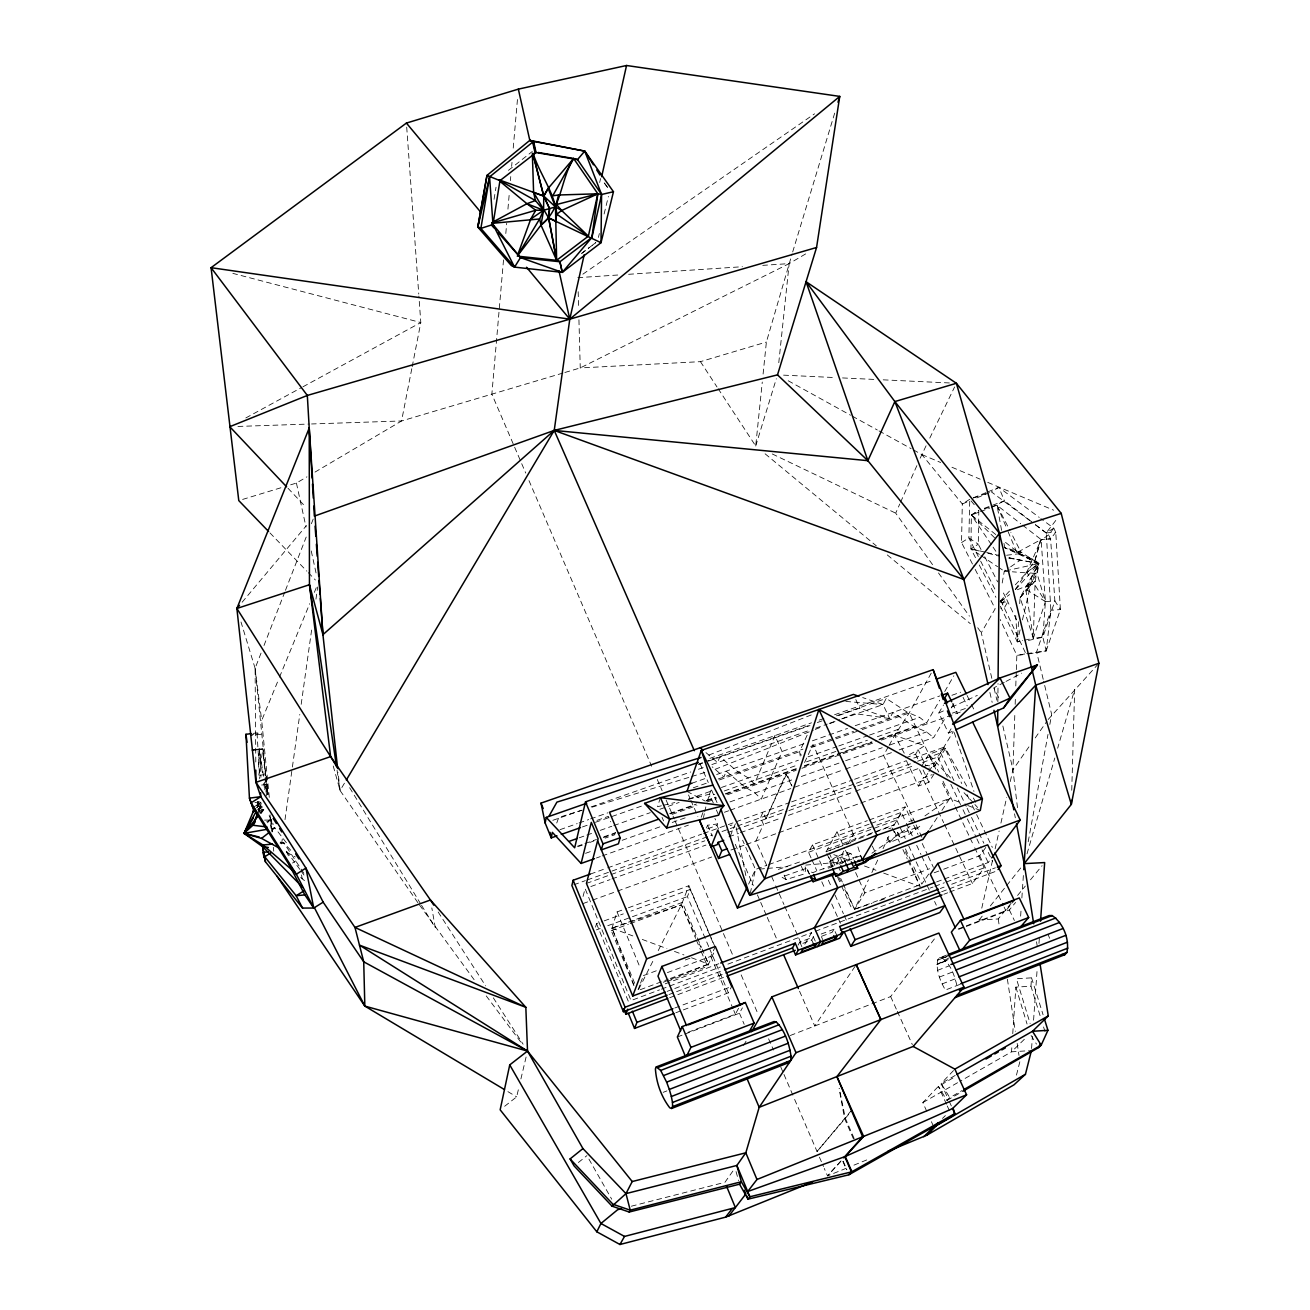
<?xml version="1.0" encoding="UTF-8"?>
<svg xmlns="http://www.w3.org/2000/svg" width="1310" height="1310" viewBox="0 0 1310 1310"><rect width="100%" height="100%" fill="white"/><g stroke="black" fill="none" stroke-linecap="round" stroke-linejoin="round"><path stroke-width="0.75" stroke-dasharray="5 3.75" d="M997.86 701.8L998.04 683.542M981.043 549.561L978.275 544.19L978.832 510.327L971.365 515.026L970.923 548.841L975.557 557.831M972.462 564.037L961.54 542.569L962.293 503.957L921.814 454.537L912.906 449.625M969.728 501.321L968.876 537.935L979.765 559.37M1071.744 790.274L1074.659 689.568L1057.645 748.239M257.382 801.736L257.087 809.842L263.539 806.944M258.561 767.251L259.2 748.992L262.933 749.074L267.436 794.433M1017.477 807.664L1012.941 769.674L1014.89 712.509M1015.168 704.338L1015.365 698.214M1015.79 685.965L1016.282 671.686M1016.347 669.639L1016.838 655.344L1000.185 619.499M1018.558 621.742L1017.297 641.818L1021.03 641.425M1019.688 603.664L1020.081 597.638L1038.83 563.529L1035.064 560.172L1016.904 552.574L1006.964 528.945M1011.795 1047.787L1011.517 1051.832L960.083 1081.274M1012.745 1033.623L1015.872 987.118L1030.954 986.217L1040.566 1017.248M1020.637 916.149L1021.178 908.076M1021.865 897.972L1023.487 873.737M1030.954 986.217L1031.543 977.849L1016.429 978.75L1030.135 1023.503M1028.17 654.034L1046.182 650.906L1042.875 637.233L1045.413 601.617L1041.122 539.54L1022.226 524.868M1031.576 1048.508L1032.427 1036.39M1033.574 1020.212L1037.127 969.695M1038.977 943.413L1039.403 937.354M503.515 259.953L491.856 394.163L520.905 461.808M505.807 233.507L506.692 223.339M507.936 209.109L509.344 192.832M510.409 180.633L510.753 176.572M511.637 166.403L511.997 162.342M513.225 148.095L517.466 99.298M718.126 388.661L755.706 446.006L762.273 382.045M763.091 374.038L766.383 342.057L792.108 253.878M778.779 362.723L789.177 263.605L806.289 253.534M1026.729 653.641L1046.182 650.906L1050.882 610.264L1046.231 532.875L1057.76 517.876M281.601 843.902L282.747 835.813M285.007 819.634L292.114 769.052M292.392 767.038L299.777 714.441M301.185 704.322L311.976 627.441M315.956 599.129L317.659 586.978M258.856 774.783L262.933 749.074L252.093 750.221M494.05 199.349L496.015 187.232M1002.199 582.999L1004.295 571.176L1009.044 567.901M1028.203 841.757L1048 734.386M1049.834 724.43L1051.668 714.49L1043.677 681.249M411.782 368.732L401.564 420.968L313.941 472.714M412.175 366.735L420.805 322.538L418.889 296.076M750.27 893.354L755.477 869.447L742.639 840.218M805.846 868.53L781.628 877.029L786.098 879.583L804.684 873.819L805.846 868.53L803.145 862.504M703.47 817.636L704.322 813.723M704.764 811.774L706.057 805.928M1011.124 903.294L998.236 918.949L979.11 920.013L979.995 916.067M981.779 908.141L992.472 860.67M995.142 848.798L999.137 830.999M1000.922 823.089L1006.702 797.364M1010.272 781.546L1012.941 769.674L1030.544 744.588M599.669 182.499L600.569 178.52M504.661 1106.279L516.648 1096.863L519.022 1086.907M520.905 1078.932L526.571 1055.041M1020.097 629.881L1017.297 641.818L1022.635 640.623M1022.439 619.941L1030.888 584.145L1038.83 563.529L1021.03 552.198L1004.754 547.727L1003.706 541.947M598.392 237.438L599.358 233.524M604.106 214.005L608.397 196.434M1016.462 1075.101L1019.917 1061.477M583.048 896.466L585.095 888.622L631.011 1000.578L659.519 989.869M1024.42 640.23L1033.328 638.232L1045.413 601.617L1026.811 572.224L1035.064 560.172L1040.091 540.899L1048.606 534.889L1053.764 528.208L1040.844 518.596M615.225 832.751L614.668 834.781L605.187 838.138M595.526 927.12L596.508 923.665L602.256 921.569M1027.007 853.858L1054.796 758.032M1035.064 560.172L1041.122 539.54L1050.653 538.852L1055.762 532.286L1053.764 528.208L1046.231 532.875L1031.707 522.019M792.697 251.929L835.043 111.939M755.706 446.006L776.322 378.721M633.778 985.3L611.246 930.542L617.059 911.907L626.508 908.469M660.437 797.643L657.522 806.714L661.37 805.781M1028.448 640.443L1042.875 637.233L1054.878 600.946L1050.604 538.934L1048.606 534.889L1034.425 523.934M1046.182 650.906L1060.396 609.592L1055.762 532.286L1053.731 528.323M556.734 822.991L558.797 817.407L582.246 810.186M713.311 802.965L709.496 794.22L711.543 788.784M701.178 817.26L704.043 809.629M707.613 800.148L709.038 796.382L714.769 794.351M639.853 985.022L637.708 990.655L668.346 979.176M640.557 983.139L642.702 977.489M706.467 827.986L707.547 825.218L717.553 823.957L714.9 818.472M255.794 761.978L255.106 668.329L261.034 653.1M263.998 645.502L284.728 592.218M285.465 590.319L306.196 537.051M311.387 523.738L314.351 516.124M628.407 907.764L688.896 885.724L681.38 904.85L657.767 951.535M708.677 946.557L687.406 896.597L690.239 889.457L630.945 911.105M718.568 829.05L716.979 825.415L717.553 823.957M258.79 810.661L261.738 803.374M269.287 797.364L261.689 720.484L278.735 679.038M279.505 677.139L309.7 603.664M314.351 592.366L316.676 586.716M730.079 836.5L735.418 823.761L730.128 825.66M257.006 807.697L260.068 800.557M264.653 789.815L266.945 784.461L255.106 668.329L241.007 622.004M258.987 811.283L262.049 804.291M1043.202 679.3L1036.619 651.922L1050.882 610.264L1060.396 609.592L1054.878 600.946L1045.413 601.617L1037.225 574.075L1026.811 572.224L1041.122 539.54L1050.653 538.852M932.556 564.643L895.696 513.16L899.774 504.006M900.592 502.172L916.918 465.541M920.177 458.205L926.252 445.416M766.645 865.255L755.935 840.971L763.468 824.35L760.52 817.686L762.993 812.134L765.973 818.832L786 773.948L791.879 786.131M807.14 735.188L799.624 751.645L800.623 759.047M765.973 818.832L786.753 773.67L791.977 786.098M667.396 972.61L710.757 956.382L715.342 946.475M667.412 981.387L707.498 966.354L714.146 952.042M804.569 762.535L813.035 744.424L855.561 839.235M844.835 889.523L854.644 909.287L868.415 879.894M871.854 872.558L877.88 859.704M883.038 848.683L889.916 833.979M748.6 884.135L755.477 869.447L766.825 865.304M929.789 438.097L954.613 386.941M638.707 989.263L654.132 958.724M1045.413 601.617L1025.746 589.173L1038.83 563.529L1019.655 553.672L1004.754 547.727L1038.83 563.529L1037.225 574.075L1025.746 589.173L1033.328 638.232L1042.875 637.233M683.345 1009.912L728.393 992.816L731.651 986.463M842.641 718.715L883.038 704.551L886.231 698.41L907.453 712.329L919.604 717.356L926.628 722.907L939.712 700.228M811.021 857.821L808.548 852.286L812.446 844.852L869.169 824.137M687.947 1032.329L735.368 1014.186L738.676 1008.061M850.812 842.739L826.102 851.795L837.041 831.719L867.302 820.682M684.884 1034.098L739.446 1013.219L742.393 1007.865M888.18 747.077L883.579 755.428L915.231 823.008M889.113 745.406L897.89 729.457L876.947 736.875M931.23 673.127L909.189 713L894.632 735.385L905.063 754.707M843.853 851.074L841.855 854.595L846.063 863.847M847.832 844.049L853.792 833.52M798.052 945.149L799.82 942.103L813.559 936.928L811.741 939.99L799.771 944.51M944.739 691.516L953.811 675.829M991.834 678.383L981.288 632.73L995.191 608.741L973.363 565.822M743.523 1045.544L746.553 1040.337M952.173 731.422L948.489 733.109L938.828 713L943.511 704.976M1025.321 652.576L1002.445 604.041L1005.965 597.982L1002.281 590.81M934.014 773.997L928.905 782.25L918.359 786.066L905.128 757.999L915.624 754.233L918.212 749.811L924.745 745.685L894.632 735.385M804.815 944.166L811.529 932.72L816.9 944.837M899.168 749.893L933.637 737.579L946.082 716.652M951.256 707.924L955.399 700.948M417.874 902.672L340.076 790.536L345.3 781.742M921.601 766.334L928.774 754.364L945.509 748.354L967.402 787.359M258.479 809.4L261.574 804.258M948.489 733.109L952.304 726.821M808.548 852.286L896.679 820.044L901.329 812.396L905.587 821.55M912.808 823.384L905.112 806.911L892.634 827.412L888.819 828.804M918.359 786.066L923.37 777.845L932.229 774.636M860.736 803.046L923.615 780.285L927.873 773.293M928.954 771.557L934.276 762.813L938.664 772.032M922.551 762.518L937.829 757.016L953.287 731.717M917.721 761.208L940.711 752.939L944.297 747.093L961.769 783.576M837.155 936.159L834.044 929.216L832.145 932.311L818.537 937.436M945.509 748.354L934.538 766.252L928.692 768.364M843.132 883.808L854.644 909.287L864.878 892.896L929.56 868.743M929.642 829.197L937.452 817.227M941.923 810.399L949.75 798.445L941.006 780.072M1015.348 589.385L1026.385 572.879L1038.83 563.529L1016.904 552.574L1041.122 539.54M855.103 966.305L814.771 1025.992L799.198 990.409M259.233 806.698L261.378 803.554M928.741 874.032L921.781 884.103L912.317 863.716M260.985 813.723L264.44 808.778M1035.227 737.907L1046.968 721.188M1048.147 719.517L1097.567 664.743M724.938 1182.308L733.944 1169.584M943.626 869.234L979.667 855.758L987.707 844.835M949.57 892.094L972.429 883.464L984.252 867.777L974.607 847.521M944.264 879.043L988.182 862.553L990.556 859.409M790.258 1035.506L890.653 996.566L936.388 936.322M259.757 813.183L263.392 808.532M946.557 955.088L939.368 957.856L937.616 960.083C935.749 970.579 940.351 981.059 945.362 990.065L960.394 984.203M979.11 920.013L982.86 915.313M990.376 905.93L1005.392 887.132M1006.653 885.56L1021.669 866.778M1009.06 557.978L1038.83 563.529L1035.113 581.231L1033.328 638.232L1020.081 597.638L1030.888 584.145L1016.101 590.27M260.444 813.215L264.243 808.581M1017.575 895.451L1025.321 886.068M1030.479 879.796L1042.089 865.697M958.167 928.97L1005.851 910.728L1014.333 900.445M256.678 807.828L260.444 803.276M966.322 926.416L1009.355 909.959L1015.578 902.459M851.222 1110.634L817.063 1151.523L793.598 1097.043M242.137 602.223L306.474 525.523M889.817 842.477L895.68 835.502L919.8 826.233L909.484 834.159L889.817 842.477L886.395 835.092M816.998 1151.539L852.188 1110.241M1015.545 589.582L1038.83 563.529L1008.667 558.011M841.004 1160.889L827.527 1175.889L824.252 1168.422M840.709 1161.446L827.462 1175.921L846.407 1168.209M1020.081 597.638L1035.113 581.231L1025.746 589.173M258.561 812.757L264.08 806.796M1000.087 601.208L1009.764 590.777M1015.315 584.817L1026.385 572.879L1012.335 571.799M926.743 1111.289L922.846 1102.594L938.402 1086.35L954.253 1077.246M953.5 1070.581L941.153 1083.468L948.473 1099.598M267.404 822.811L270.089 820.06L269.745 816.097M946.475 1104.183L938.402 1086.35L946.95 1100.449L949.766 1097.633L962.064 1090.559M942.463 1118.412L945.362 1115.58M1024.322 1039.321L1011.517 1051.832L1029.447 1050.669M578.398 1162.51L586.929 1155.617M508.444 170.349L532.286 151.485M271.972 830.245L274.953 827.92L286.906 843.427M582.033 253.076L585.111 250.701M581.427 253.649L595.837 242.579L588.19 248.36M1000.25 601.536L1009.584 594.527M1026.811 572.224L1038.83 563.529L1004.295 571.176L999.301 567.836M871.952 853.219L910.024 826.413M924.926 815.917L949.75 798.445L960.541 802.67M582.852 274.183L814.558 113.823M1010.632 566.821L1020.113 560.271L1008.307 557.536M831.883 867.04L829.377 861.489L836.615 856.511L847.095 852.663L851.009 853.53L853.53 859.049M258.021 809.023L263.113 805.666M1000.152 601.765L1005.965 597.982L1017.264 621.317M292.507 863.028L295.683 860.981M961.54 542.569L968.876 537.935L978.275 544.19L970.923 548.841L979.274 554.425M969.777 499.29L962.293 503.957L969.564 500.928M991.359 544.616L971.365 515.026L978.685 510.572M991.539 507.396L1004.475 500.797L1032.853 522.723M290.656 484.815L296.42 483.062L306.933 476.84M946.95 1100.449L961.065 1092.311M922.846 1102.594L958.314 1082.289M955.203 1075.445L941.153 1083.468L949.766 1097.633M245.838 417.939L301.185 387.76M302.97 386.794L420.805 322.538L232.852 273.364M909.5 754.56L918.212 749.811L925.646 765.482L934.538 766.252L909.189 713L861.128 729.948M948.735 958.036L937.01 964.406L948.309 960.05M1004.279 682.346L993.831 687.848L999.203 698.77M1006.014 681.429L1021.702 673.176M266.618 821.828L270.089 820.06L271.006 827.838M938.828 713L944.33 710.495M951.666 707.138L977.326 695.397M948.129 959.624L937.01 964.406L948.211 959.69M976.834 497.898L989.541 492.609M986.119 492.576L971.578 498.537L985.971 493.706M987.937 491.823L998.826 487.353L1039.223 517.401M853.956 1165.13L867.171 1159.759M663.286 982.254L668.935 979.978M670.835 979.225L708.546 964.094L702.193 949.128M715.096 769.33L813.346 730.178M815.246 729.424L822.795 726.411M830.36 723.398L839.808 719.632M841.691 718.879L854.922 713.606L889.654 718.551L892.896 712.476L914.298 726.706L926.547 731.93L933.637 737.579M839.137 864.256L860.506 855.741M826.102 851.795L894.222 824.792L827.494 849.24M708.825 755.068L813.428 714.097M939.385 977.096L952.517 972.004M663.188 1092.343L666.954 1090.886M942.054 983.941L957.086 978.112M939.368 957.856L945.885 956.546M946.557 956.628L937.616 960.083L947.13 956.562M937.633 970.317L948.899 965.961M908.911 821.681L914.478 819.552M677.352 1036.98L683.001 1034.818M958.838 929.281L964.455 927.136M675.829 1012.761L681.462 1010.616M994.585 537.771L971.365 515.026L978.701 512.243M980.535 511.555L989.705 508.1M674.83 1007.996L729.768 987.183M661.419 989.148L720.32 967.009M727.918 964.144L811.529 932.72M815.328 931.279L932.998 887.034M934.898 886.33L944.395 882.76M946.295 882.039L984.252 867.777M667.134 991.375L672.865 989.23M674.781 988.51L722.58 970.497M940.302 888.524L944.101 887.099M951.699 884.234L995.387 867.793M834.044 929.216L820.371 934.357L822.696 939.581M669.001 994.519L674.699 992.374M676.599 991.654L724.086 973.756M941.661 891.733L947.392 889.572M949.308 888.851L997.074 870.839M669.672 997.729L724.872 976.9M943.855 894.255L947.654 892.814M934.145 872.788L941.726 869.955M670.261 978.455L708.546 964.094L704.305 954.826M856.511 908.6L919.915 884.807M665.234 983.826L718.781 963.718M936.617 881.908L942.349 879.763M643.407 975.606L656.736 970.628M685.294 959.968L691.009 957.839M984.334 508.28L1004.475 500.797L998.826 487.353L991.359 491.856L1030.102 520.807M633.958 985.251L611.983 928.168L682.33 902.41L696.625 936.044M611.246 930.542L628.309 924.303M630.192 923.599L681.38 904.85L695.807 936.322M829.377 861.489L851.009 853.53M869.185 819.995L905.112 806.911M604.172 920.881L623.298 913.889M871.068 823.45L901.329 812.396M768.708 864.616L874.9 825.791M876.832 825.103L949.75 798.445M596.41 929.871L600.209 928.495M607.791 925.712L630.536 917.393M632.435 916.705L687.406 896.597M582.917 903.605L590.597 900.822M592.529 900.134L615.602 891.783M617.518 891.078L711.723 856.986M730.947 850.026L744.408 845.146M746.323 844.459L776.895 833.389M778.811 832.701L858.836 803.734M590.417 874.048L605.76 868.546M607.676 867.859L701.636 834.142M703.552 833.455L734.239 822.451M736.154 821.763L789.717 802.539M791.633 801.867L852.695 779.958M854.595 779.27L906.127 760.783M913.758 758.048L944.297 747.093M573.796 884.79L585.357 880.631M587.273 879.943L712.394 834.978M722.023 831.523L735.5 826.692M737.415 825.988L783.527 809.433M791.191 806.665L854.447 783.937M856.363 783.249L915.788 761.896M586.454 883.399L704.862 840.807M727.787 832.57L786.982 811.283M788.898 810.595L855.725 786.557M857.624 785.869L914.92 765.253M590.843 886.542L610.034 879.632M611.95 878.944L705.926 845.081M728.95 836.795L738.545 833.34M740.461 832.652L780.744 818.128M788.423 815.377L853.678 791.862M855.594 791.174L920.848 767.66M922.764 766.972L934.276 762.813M596.427 857.985L600.258 856.609M602.174 855.938L688.405 825.136M724.414 812.265L728.655 810.775M730.112 810.219L790.814 788.554M794.613 787.195L843.837 769.625M845.523 769.052L891.504 752.628M707.777 828.722L716.979 825.415M672.03 814.411L696.887 805.584M706.909 802.015L716.406 798.642M727.476 794.728L796.169 770.329M801.867 768.299L874.278 742.606M881.368 740.084L961.474 711.658M585.537 853.334L593.233 850.583M622.135 840.299L660.649 826.594M672.21 822.467L687.619 816.981M729.997 801.9L791.649 779.958M801.294 776.519L843.689 761.421M845.621 760.733L882.236 747.699M889.932 744.964L926.547 731.93M579.135 837.827L584.915 835.78M586.831 835.109L592.595 833.062M600.291 830.343L611.835 826.25M613.751 825.578L650.284 812.642M659.896 809.252L679.137 802.441M688.749 799.034L711.821 790.88M721.433 787.474L798.38 760.242M808.008 756.836L836.861 746.635M838.793 745.947L867.646 735.729M869.578 735.057L919.604 717.356M724.315 790.962L796.922 765.236M806.469 761.847L838.858 750.384M840.758 749.697L867.417 740.248M577.219 846.309L582.983 844.246M584.915 843.574L596.459 839.481M603.828 836.795L615.7 832.636M669.606 813.526L696.543 803.963M706.172 800.541L715.8 797.135M725.413 793.713L796.709 768.43M804.422 765.695L871.887 741.755M879.599 739.02L914.298 726.706M952.386 713.131L966.305 708.186M578.496 846.456L582.311 845.097M589.958 842.379L593.79 841.02M603.353 837.63L614.832 833.553M670.311 813.87L695.184 805.044M706.663 800.967L716.226 797.577M725.789 794.171L796.562 769.052M804.209 766.35L840.562 753.447M842.477 752.775L876.898 740.559M878.813 739.872L926.628 722.907M559.992 829.672L577.186 823.613M579.102 822.942L588.665 819.585M590.564 818.914L607.758 812.855M691.827 783.265L707.285 777.796M716.652 774.521L805.175 743.327M812.429 740.805L847.521 728.425M855.217 725.707L939.892 695.905M596.983 820.387L608.364 816.376L610.657 821.828M951.895 695.283L960.59 692.22M582.442 826.938L588.206 824.907M595.379 822.32L643.931 805.257M693.268 787.801L709.267 782.217M718.207 779.008L802.948 749.124M810.661 746.405L853.563 731.324M860.752 728.737L907.453 712.329M719.436 779.941L799.624 751.645L801.278 755.28M811.152 747.584L859.213 730.62M709.873 758.359L811.48 722.809M819.176 720.123L826.888 717.438M834.585 714.736L932.72 680.414M698.59 764.074L702.455 762.731M704.387 762.043L809.727 725.183M817.375 722.514L825.022 719.829M836.5 715.817L886.231 698.41M698.705 764.532L702.553 763.173M708.317 761.159L809.973 725.576M838.728 715.506L859.835 708.12L889.654 718.551L883.038 704.551L862.668 697.575M552.82 820.322L581.558 810.251M591.137 806.894L690.796 771.95M698.459 769.265L704.207 767.251M711.87 764.565L808.024 730.849M815.721 728.147L827.249 724.102M829.181 723.431L834.945 721.401M778.271 869.431L802.473 860.981M854.644 909.287L871.969 903.278M879.665 900.609L885.445 898.594M828.231 868.153L835.583 865.681M634.695 983.302L611.983 928.168L681.38 904.85L695.626 938.386M592.005 807.189L689.699 777.141M691.647 776.535L705.337 772.327M242.628 499.421L282.976 487.14M562.956 373.055L401.564 420.968L311.567 423.965M564.872 372.482L580.248 367.93L789.177 263.605L762.747 265.357M578.938 319.787L580.248 367.93L700.441 361.658L766.383 342.057M984.285 508.82L989.754 507.33M991.572 506.823L997.025 505.316L1020.654 523.656M631.322 1206.215L722.973 1182.815M663.302 805.322L674.846 802.555M688.323 799.313L709.496 794.22M255.647 749.598L259.2 748.992L264.211 780.138M271.088 828.608L274.953 827.92L270.941 827.429M1024.747 653.985L1016.838 655.344L1026.156 654.378M254.942 802.522L260.592 801.802M253.338 733.371L257.038 732.912L261.492 734.239L250.685 735.368L257.038 732.912L259.757 778.746M251.815 749.909L259.2 748.992L262.704 775.209M252.142 750.433L262.933 749.074L265.078 775.438M1006.604 555.243L1019.655 553.672L1004.082 541.21M261.623 785.034L266.945 784.461L267.977 794.564M259.003 775.258L266.077 774.505L268.108 794.433M1000.529 602.518L1007.881 601.781L1004.328 607.824L1000.676 608.184M280.144 843.394L283.959 843.034L292.097 851.697M1016.904 552.574L1021.03 552.198L1010.878 532.368M759.505 869.103L765.531 868.579M767.545 868.399L787.637 866.663M805.732 865.091L845.949 861.603M577.808 277.671L620.481 274.838M628.62 274.298L742.426 266.716M1046.231 532.875L1055.762 532.286M237.945 426.438L309.52 424.031M264.555 820.109L270.089 820.06M783.593 375.151L834.421 377.542M842.543 377.935L875.064 379.458M883.202 379.834L950.29 382.995M1004.295 571.176L1010.321 571.651M845.769 701.423L883.038 704.551M280.225 842.264L283.959 843.034L304.149 873.721M984.694 552.05L970.923 548.841L980.322 551.281M986.659 552.509L996.501 554.785M280.16 842.101L283.959 843.034M987.855 553.213L999.137 556.128L992.472 546.27M833.766 854.628L849.126 860.31M864.469 865.992L875.981 870.249M883.644 873.082L918.179 885.855M611.983 928.168L632.812 935.913M642.277 939.434L666.888 948.604M674.47 951.42L683.935 954.941M691.5 957.757L708.546 964.094M967.73 805.486L980.322 810.415L974.902 804.52M921.814 454.537L940.646 462.495M951.961 467.261L980.207 479.198M987.74 482.375L1053.666 510.196M772.278 453.964L895.696 513.16M808.99 873.672L807.32 869.955L812.642 872.673L860.441 855.07L862.111 858.705M686.98 791.387L705.255 801.13M286.431 852.09L295.307 856.986M788.194 380.768L850.55 415.204M852.335 416.187L877.274 429.958M879.059 430.941L911.121 448.642M507.92 1091.639L516.648 1096.863M980.944 555.555L997.63 566.722M942.087 958.003C950.814 964.226 954.384 975.279 956.857 985.267M971.365 515.026L996.288 534.971M765.106 453.8L876.324 545.861M887.296 554.932L970.317 623.658M705.959 752.611L717.618 762.551L719.812 756.656L738.087 772.048L748.354 777.943L754.478 783.986L774.914 735.598L782.086 751.465L761.225 799.149L755.035 792.992L744.669 786.884L726.215 771.148L723.971 776.977L712.198 766.825M300.678 877.405L306.72 882.596M269.991 532.941L306.868 571.176M308.292 572.65L315.382 580.002M288.003 488.27L306.032 507.33M950.471 777.96L928.774 754.364L935.766 769.052M964.045 792.714L973.543 803.046M971.07 500.862L974.951 505.594M474.122 979.683L419.036 904.342M486.256 995.911L521.446 1042.957M299.843 869.365L285.416 849.666L289.952 858.836M301.038 871.019L304.64 875.948M607.676 187.608L603.37 181.681L607.676 187.559M938.5 572.945L969.4 616.126M977.719 627.752L981.288 632.73M700.441 361.658L717.012 386.974M438.162 912.006L485.601 985.824M493.33 997.843L523.099 1044.201M1031.085 1035.489L1036.472 1044.103M349.655 787.719L420.494 903.572M421.542 905.308L435.297 927.775L431.825 907.928M807.32 869.955L809.842 874.36M588.927 1159.104L611.737 1199.239M973.363 798.003L977.342 805.093M984.727 556.734L997.663 581.853M979.258 565.003L995.911 597.327M1001.593 530.386L997.025 505.316L1009.961 530.566M980.666 561.155L996.091 591.53M1000.627 600.471L1002.445 604.041M828.771 857.182L833.242 866.172M838.596 876.947L841.266 882.334M967.107 695.528L970.595 702.668M971.463 704.452L974.067 709.807M963.063 697.346L967.222 705.861M952.55 703.486L957.528 713.753M967.009 794.515L971.381 803.636M972.249 805.453L975.753 812.757M976.621 814.574L992.341 847.406M940.711 752.939L953.926 780.58M957.446 787.949L966.256 806.37M967.124 808.204L970.661 815.573M971.529 817.424L983.859 843.214M988.264 852.417L992.669 861.636M937.829 757.016L947.376 777.026M950.847 784.313L962.146 807.959M963.014 809.776L966.485 817.063M967.353 818.881L976.032 837.074M976.9 838.891L981.239 847.996M982.107 849.813L988.182 862.553M1000.381 606.268L1017.297 641.818L1015.708 615.405M1009.355 909.959L1014.382 920.471M979.667 855.758L1003.231 905.226M1004.099 907.06L1005.851 910.728M943.053 781.235L954.45 805.175M955.317 807.009L969.351 836.468M970.219 838.318L973.739 845.671M915.624 754.233L918.113 759.489M923.091 769.985L928.905 782.25M919.538 769.756L923.37 777.845M269.123 815.622L273.282 824.399M923.615 780.285L937.551 809.76M938.435 811.611L943.658 822.664M944.526 824.498L972.429 883.464M916.083 824.825L922.076 837.614M855.823 699.556L859.835 708.12M913.676 825.218L917.95 834.372M922.24 843.525L927.382 854.497M928.233 856.331L933.375 867.318M906.454 823.368L912.431 836.173M916.689 845.327L920.963 854.464M921.814 856.298L928.643 870.921M906.913 828.64L909.484 834.159M896.679 820.044L905.292 838.547M908.747 845.949L929.412 890.374M934.587 901.476L936.306 905.177M897.661 832.21L901.116 839.628M905.423 848.896L911.449 861.865M894.337 831.113L899.495 842.199M902.934 849.601L907.224 858.836M908.076 860.686L920.095 886.559L904.408 849.126M892.241 828.084L895.68 835.502M872.313 846.047L874.851 851.533M699.212 943.724L700.899 947.425M847.095 852.663L850.452 860.064M837.041 831.719L844.639 848.405M845.49 850.255L849.699 859.524M855.61 872.509L864.878 892.896M842.723 863.044L840.201 857.493L836.893 863.356L840.218 870.692M949.275 1101.399L951.715 1106.77M836.615 856.511L839.972 863.929M947.277 1105.967L949.701 1111.322M829.148 852.875L834.896 865.615M840.66 878.355L842.314 881.99M826.921 853.612L832.652 866.319M837.581 877.209L840.856 884.463M841.675 886.28L852.335 909.877M890.653 996.566L896.482 1009.486M897.317 1011.336L912.333 1044.594M812.446 844.852L823.319 869.021M828.346 880.173L831.686 887.623M835.027 895.058L843.394 913.643M844.229 915.51L846.751 921.094M931.426 1121.72L933.768 1126.928M811.856 859.655L816.818 870.724M821.796 881.794L825.103 889.179M831.719 903.933L837.516 916.853M838.351 918.687L840.84 924.221M801.343 866.336L804.684 873.819M784.1 875.064L786.098 879.583M811.741 939.99L813.281 943.462M771.59 876.472L774.898 883.939M775.716 885.806L783.953 904.49M784.772 906.356L802.08 945.574M799.82 942.103L802.899 949.079M700.064 763.795L708.268 782.529M711.543 790.012L717.274 803.128M735.303 844.328L753.316 885.527M757.426 894.894L759.882 900.51M760.701 902.394L766.432 915.494M767.251 917.377L776.257 937.976M716.374 809.94L718.65 815.18M854.185 1138.554L845.343 1118.265L839.317 1088.495M853.432 1138.865L844.59 1118.576L839.088 1088.594M707.547 825.218L712.263 836.075M688.536 794.974L690.092 798.56M690.878 800.344L697.853 816.474M843.198 1161.217L846.849 1169.633M842.838 1161.364L846.489 1169.781M521.707 463.691L525.752 473.09M528.978 480.606L651.643 766.268M657.26 779.434L662.123 790.7M666.135 800.099L674.241 818.881M675.01 820.78L722.645 931.639M723.415 933.539L732.339 954.188M741.165 974.886L758.163 1014.333M768.593 1038.781L773.49 1050.031M780.744 1066.946L783.167 1072.595M783.969 1074.462L792.861 1095.144M819.421 1157.172L823.499 1166.522M662.074 817.375L663.597 820.928M688.896 885.724L715.751 948.587M690.239 889.457L714.13 945.427M739.446 1013.219L744.178 1024.289M709.48 948.407L728.393 992.816M710.757 956.382L732.978 1008.602M733.78 1010.469L735.368 1014.186M697.428 937.927L701.39 947.261M696.412 940.253L700.375 949.57M701.161 951.437L707.498 966.354M997.025 505.316L1006.211 527.128M897.35 832.292L900.494 839.776M617.059 911.907L640.312 968.123M596.508 923.665L628.554 1001.872M1048.262 934.881L1049.605 938.255M954.22 732.519L973.952 791.42M1031.543 977.849L1043.087 1014.759M1043.562 1026.958L1045.364 1032.771M857.919 846.866L862.029 860.212M1015.872 987.118L1027.056 1024.043M333.248 766.023L340.076 790.536L338.062 772.31M736.056 1171.599L738.545 1180.588M994.126 688.307L996.877 700.211M1002.854 726.002L1012.941 769.674M989.885 692.482L992.161 702.389M296.42 483.062L306.016 526.997M311.256 550.97L316.037 572.945M736.22 827.74L746.225 877.454M1014.562 813.837L1015.315 817.817M301.529 874.933L302.201 878.928M264.522 782.086L266.716 795.71M1036.537 941.775L1037.487 947.785M998.236 918.949L999.137 924.975M1007.39 979.176L1015.332 1031.363M1017.166 1043.399L1019 1055.451M337.063 770.362L340.076 790.536M263.785 783.282L264.604 789.341M255.106 668.329L261.689 720.484M273.299 847.292L273.757 851.189M258.135 801.573L259.167 811.561M257.955 801.802L258.987 811.922M270.564 818.357L271.989 832.308M270.04 814.787L271.498 828.952M271.481 819.618L272.677 831.768M265.242 777.452L266.389 791.649M406.706 127.152L418.758 294.046M259.2 748.992L260.952 777.288M578.185 291.704L578.611 307.752M260.87 802.572L252.846 807.648L260.87 802.572M267.829 794.351L266.945 784.461L267.649 794.384"/><path stroke-width="1.5" d="M997.778 709.922L997.63 726.166L1013.793 809.842M998.073 679.481L999.432 533.285L956.382 383.29L806.059 281.715L867.875 460.678L963.882 579.495L988.051 684.557M498.046 232.443L520.463 257.595L562.252 272.365L601.012 242.71L613.457 191.735L584.751 151.108L529.813 140.367L486.976 175.393L477.806 227.056L511.391 265.619L514.568 267.125L562.252 272.365L559.894 261.754L556.635 260.33L548.612 217.902L549.545 208.585L543.765 196.074L532.793 153.417L543.748 196.091L543.584 210.239L540.997 225.107L518.449 254.582M1071.449 800.344L1071.334 804.373L1024.174 863.634L1023.765 869.693M791.027 1056.204L790.798 1060.429L672.587 1106.639L671.621 1108.473L669.754 1107.802C661.304 1096.765 656.294 1082.699 655.409 1068.862L656.294 1066.913L774.03 1021.554L776.224 1021.931C785.23 1030.872 789.16 1043.923 791.027 1056.204L672.489 1102.48L672.587 1106.639M806.059 281.715L894.861 401.564L999.432 533.285L1035.735 685.13L1024.174 863.634L1033.688 923.746M1040.533 921.176L1044.659 862.569L1024.174 863.634L1016.478 823.793M538.197 152.484L573.616 158.477L597.835 193.798L591.891 237.487L562.301 272.365L559.927 261.754L556.635 260.33L517.254 256.121M313.761 506.102L314.351 516.124L554.228 430.417L777.501 374.873L816.556 247.492L839.743 96.4L626.54 65.5L518.351 89.129L406.411 123.074L211.074 267.682L238.78 500.6L268.583 531.467M302.495 887.116L262.671 846.719L244.053 833.356L252.912 812.38L253.534 808.417M559.894 261.754L520.463 257.595L514.568 267.125L492.986 224.501L499.962 180.649L536.068 152.566L577.53 159.591L601.585 194.47L601.012 242.71L548.612 217.902L533.596 192.39L532.351 153.516M514.568 267.125L480.868 228.398L489.58 176.866L533.579 141.415L584.751 151.108L593.446 164.814M499.962 180.649L486.976 175.393L477.839 226.957L480.868 228.398L492.986 224.501L520.463 257.595M556.979 835.862L551.232 837.892L545.157 823.008L546.237 817.391L586.749 803.226M1098.926 663.269L1071.334 804.373L1035.735 685.13L1098.926 663.269L1061.215 513.373L956.382 383.29L894.861 401.564L867.875 460.678L554.228 430.417L322.931 634.662L337.62 768.266M309.226 428.01L309.455 584.718L322.931 634.662L309.226 428.01L236.881 608.479L330.628 756.607L430.45 899.986L525.834 1007.308L527.521 1051.062L509.737 1064.899L500.158 1109.816L596.82 1231.793L619.957 1244.5L725.642 1217.137L812.577 1181.98M559.927 261.754L591.891 237.487L601.585 194.47L584.751 151.108L577.53 159.591L573.616 158.477C560.352 179.634 561.843 208.88 540.997 225.107L556.635 260.33L588.37 236.144L597.835 193.798L601.585 194.47L613.457 191.735M954.974 997.663L1064.817 954.695L1066.946 952.468C1069.599 939.123 1063.425 923.288 1052.159 915.575L1049.13 915.559L948.342 954.401M584.227 254.615L569.784 319.165L554.228 430.417L346.331 779.99M601.65 176.719L626.54 65.5M698.394 762.371L585.505 801.851L574.664 847.799L546.237 817.391M590.417 874.048L573.158 880.238L571.88 885.478L623.396 1011.713L667.101 995.24M594.511 858.672L581.1 863.454L591.301 822.385L598.13 838.809L586.454 883.399L632.714 996.026L661.403 985.267M887.934 1151.293L926.645 1135.295L1013.989 1084.827L1025.452 1074.265L1031.428 1050.538M533.088 153.319C539.736 174.279 554.359 192.079 556.816 214.201L588.37 236.144L561.679 210.501L555.505 206.947L543.584 210.239L539.605 218.966L540.997 225.107L548.644 217.886L555.407 221.112L556.816 214.201L561.679 210.501L597.835 193.798L558.568 194.993L555.505 206.947L556.635 260.33L548.644 217.886L549.545 208.585L543.748 196.091L499.225 179.863M585.505 801.851L602.977 843.853L601.356 849.879L618.435 843.804L620.17 837.745L609.477 812.216L691.942 783.183M837.991 102.229L839.743 96.4L569.784 319.165L307.326 395.44L229.758 426.7L286.612 486.812M686.98 791.387L701.276 750.433L764.712 878.83L876.898 835.223L982.402 798.92L933.146 669.656L701.276 750.433L712.902 785.149L723.873 805.699L720.991 809.285L749.828 895.352L862.029 860.212L980.322 810.415L982.402 798.92L818.897 709.463L764.712 878.83L749.828 895.352L717.765 830.098L711.035 846.882L717.209 844.655L718.142 842.363L723.726 840.349M666.626 828.018L669.639 819.143L660.437 797.643L644.602 803.357L666.626 828.018L718.65 815.18L720.991 809.285M517.941 254.271L530.746 219.065L535.741 210.271L543.584 210.239L535.43 200.561L499.061 180.141M623.396 1011.713L625.067 1007.226L573.158 880.238M667.773 998.449L625.902 1014.251L627.817 1009.126M632.714 996.026L646.632 958.871L597.606 840.84M673.946 1013.465L634.531 1028.432L636.938 1022.357L632.37 1011.173M688.372 1024.846L740.33 1005.016L715.342 946.475L661.861 966.436L657.98 976.13L680.692 1030.741M294.652 872.214L262.982 844.999L244.053 833.356L252.879 825.251L257.317 814.312M729.637 854.48L718.568 858.492L721.794 850.747L718.142 842.363M266.929 826.954L252.879 825.251L257.464 814.771M962.817 1091.295L1038.633 1047.558L1040.32 1043.857M1044.299 1018.656L1047.935 1030.315L1041.188 1045.134L1038.633 1047.558M699.753 821.059L737.415 907.977L746.88 887.803M749.566 1030.97L754.134 1023.077L745.325 1002.494L682.248 1026.565L677.352 1036.98L685.097 1055.631M596.82 1231.793L600.93 1223.491L617.681 1209.703L621.579 1208.704M687.095 1055.041L690.91 1047.394L754.134 1023.077M739.544 1184.191L748.026 1199.158L848.667 1174.841L851.435 1171.91L844.819 1156.665L747.715 1191.527L756.967 1179.491L745.816 1152.8L736.859 1165.458L741.362 1181.735L739.544 1184.191L629.209 1212.028L612.048 1206.166L625.983 1193.623L632.222 1181.538L745.816 1152.8L759.178 1107.31L796.005 1052.7L963.963 987.167L938.861 933.064L771.852 996.877L751.612 1031.641M629.209 1212.028L630.225 1210.162L625.983 1193.623L582.934 1148.575L527.521 1051.062L359.48 945.132L525.834 1007.308L354.977 927.431L255.941 782.348L236.881 608.479L239.517 605.351M249.686 835.583L244.053 833.356L256.171 811.529M549.07 816.048L556.914 802.113L701.03 757.475M619.957 1244.5L624.51 1236.427L735.368 1207.574L726.428 1185.927M792.484 947.965L795.236 943.151L798.314 950.143L795.547 954.924L792.484 947.965L725.986 973.035M543.748 196.091L548.169 188.394L555.505 206.947L543.765 196.074L548.169 188.394L573.616 158.477L552.755 195.796L558.568 194.993M279.308 848.176L261.541 838.4L244.053 833.356L246.902 828.428M951.731 701.767L947.588 693.203L944.952 697.739L947.425 702.864M846.915 872.28L848.585 869.414L846.063 863.847M518.269 254.435L539.605 218.966L492.151 223.339M247.852 834.388L244.053 833.356L253.321 817.948M814.82 946.933L816.654 943.888L802.899 949.079L801.13 952.108L814.82 946.933L813.281 943.462M817.669 946.557L820.584 941.743L814.394 927.808L837.794 887.836L832.063 875.129M835.24 939.221L837.155 936.159L823.482 941.317L821.616 944.379L835.24 939.221L833.7 935.766M938.402 889.244L839.612 926.432L842.739 933.375L839.677 938.238L795.547 954.924M955.841 729.736L1003.673 707.891L1009.994 698.164L1037.389 664.923L1000.005 677.958L944.444 703.372M850.763 946.36L855.119 939.679L944.87 905.668L939.761 912.579L850.763 946.36L844.148 931.606M928.528 830.9L922.928 839.432L865.632 860.604M1014.333 900.445L987.707 844.835L937.78 863.47L930.346 874.212L955.383 927.84M252.879 825.251L255.204 821.943M991.752 857.837L1020.228 820.044L972.56 721.892M725.642 1217.137L732.143 1208.639M694.333 750.679L554.228 430.417L963.882 579.495L999.432 533.285L1061.215 513.373M728.818 1216.089L745.849 1193.95L744.309 1190.233M843.706 1157.893L862.668 1136.785L836.893 1076.607L880.877 1019.589L856.232 964.635L880.86 1019.589M998.073 869.545L1001.086 865.648L994.961 852.875M1003.673 707.891L1037.389 664.923L1032.149 667.674M962.686 948.866L969.711 940.187L1028.678 917.524L1019.295 897.956L960.443 920.422L951.355 932.147L959.608 949.881M259.249 837.041L244.053 833.356L257.923 816.326M252.912 812.38L255.417 809.334M746.749 1077.966L759.178 1107.31L913.168 1046.444L963.963 987.167M1021.014 926.399L1028.678 917.524M844.688 1157.107L863.634 1136.409L836.91 1076.591M1035.735 685.13L997.63 726.166L993.979 710.315M913.168 1046.444L954.875 1069.14L966.583 1094.8L952.534 1108.571L954.81 1113.615L851.877 1171.729L849.027 1174.693L951.977 1116.349L954.81 1113.615L953.123 1108.276M923.796 1136.703L938.124 1122.67M1040.025 963.8L1048.262 1015.889L1032.526 1031.281L956.971 1074.446M926.645 1135.295L936.666 1125.519L1025.452 1074.265M612.048 1206.166L574.124 1165.949L570.096 1158.924L582.934 1148.575M261.541 838.4L268.992 832.587M854.71 865.566L863.781 862.357L875.686 853.367L865.615 862.324L856.707 865.877M530.746 219.065L543.584 210.239L526.931 203.705L500.436 181.746M832.718 868.89L836.058 876.292L843.329 871.346L853.825 867.466L857.739 868.268L854.382 860.899M260.575 792.697L260.821 796.676L251.127 802.801L296.338 874.245L313.761 908.043L323.161 902.164L305.918 868.072L260.821 796.676L255.941 782.348L255.843 770.133M303.805 890.947L296.158 895.712L264.702 856.724L262.508 846.326M270.744 853.039L264.702 856.724L265.422 861.751L302.544 908.076L313.761 908.043L305.918 868.072L296.338 874.245L289.33 865.075L252.846 807.648L249.44 798.134L245.952 734.304L251.504 733.6M985.955 1059.037L991.244 1056.007M994.765 1053.977L998.285 1051.963M1001.822 1049.932L1005.343 1047.918M963.832 1089.56L1041.188 1045.134L1032.526 1031.281L1047.935 1030.315M954.875 1069.14L1048.262 1015.889M491.872 222.618L526.931 203.705L535.43 200.561L533.596 192.39L543.765 196.074M740.33 1005.016L745.325 1002.494M933.768 1126.928L936.666 1125.519M952.534 1108.571L845.261 1156.484L851.877 1171.729M756.967 1179.491L966.583 1094.8M671.621 1108.473L789.471 1062.377L787.228 1061.87M672.489 1102.48L671.359 1096.503L790.126 1050.227M960.607 983.81L1067.503 942.168M959.346 990.491L1067.879 948.112M956.791 995.534L1066.946 952.468M656.294 1066.913L660.666 1070.434L666.643 1082.142L785.492 1036.079M956.103 969.94L1063.065 928.479M671.359 1096.503L669.328 1089.429L788.194 1043.235M958.838 976.916L1065.816 935.34M837.041 873.623L813.133 881.712L810.644 877.372L815.95 880.042L834.617 872.837M658.128 1067.454L776.224 1021.931M947.769 955.809L1052.159 915.575M660.666 1070.434L779.106 1024.731M951.125 958.347L1055.794 917.966M663.63 1075.543L782.332 1029.644M950.896 964.471L1059.577 922.437M965.961 918.899L1012.466 901.165M636.938 1022.357L672.931 1008.716M625.067 1007.226L665.218 992.096M724.495 969.777L795.236 943.151M997.287 867.073L1001.086 865.648M840.414 929.904L939.761 892.454M726.772 976.179L795.285 950.323M841.004 933.064L941.939 894.976M798.314 950.143L842.739 933.375M720.697 962.997L934.718 882.629M836.058 876.292L857.739 868.268M646.632 958.871L1020.228 820.044M737.415 907.977L812.102 880.385M721.794 850.747L727.377 848.733M618.484 833.422L658.635 819.159M602.977 843.853L620.17 837.745M569.523 841.216L577.219 838.498M941.808 695.233L947.588 693.203M561.302 834.404L580.526 827.625M936.568 679.071L955.825 672.341L966.24 693.743M545.157 823.008L540.997 803.128L853.416 694.415L858.967 696.314M255.941 782.348L330.628 756.607L338.029 768.708M236.881 608.479L309.455 584.718L336.474 766.317M492.02 222.995L535.741 210.271L526.931 203.705M816.556 247.492L569.784 319.165L211.074 267.682L307.326 395.44L312.124 478.068M597.835 193.798L556.521 204.54L561.679 210.501M625.983 1193.623L736.859 1165.458L749.893 1196.767L748.026 1199.158L746.569 1195.686M851.435 1171.91L749.893 1196.767L741.362 1181.735L630.225 1210.162L612.998 1204.283L570.096 1158.924M712.902 785.149L660.437 797.643L723.873 805.699L669.639 819.143L644.602 803.357M244.053 833.356L267.224 829.279M260.821 796.676L249.44 798.134L252.846 807.648M268.452 851.795L263.13 852.401L265.422 861.751M262.982 844.999L272.513 844.099M313.761 908.043L304.87 894.91L296.158 895.712L302.544 908.076M858.001 860.555L862.029 860.212L876.898 835.223L818.897 709.463M1061.739 954.548L1064.817 954.695M262.671 846.719L268.353 847.455M277.065 876.275L364.835 1006.096L527.521 1051.062L632.222 1181.538M480.508 211.925L406.411 123.074M480.868 228.398L477.839 226.957L489.58 176.866L492.986 224.501M527.521 1051.062L363.721 961.802L323.161 902.164M624.51 1236.427L600.93 1223.491L509.737 1064.899M314.482 907.83L364.835 1006.096L504.432 1089.56M700.211 747.732L703.077 750.172M777.501 374.873L867.875 460.678M491.447 225.042L494.083 227.989M526.538 267.256L569.784 319.165L558.993 270.892M581.1 863.454L552.361 832.358L551.232 837.892L550.053 832.374M433.757 905.144L430.45 899.986L354.977 927.431L363.721 961.802L364.835 1006.096M596.721 169.94L599.98 175.082M273.184 818.439L276.394 823.499M279.603 828.559L281.748 831.932M295.651 853.874L298.877 858.934M289.33 865.075L304.87 894.91M937.78 863.47L964.111 919.62L960.443 920.422L969.711 940.187M862.111 858.705L863.781 862.357M851.303 861.914L853.825 867.466M840.823 865.795L843.329 871.346M850.092 928.528L855.119 939.679M813.477 874.507L815.95 880.042M810.677 876.194L813.133 881.712M783.642 954.826L798.38 988.542M713.033 845.752L718.568 858.492M699.409 820.06L711.035 846.882M771.852 996.877L796.005 1052.7M727.672 977.129L731.651 986.463M661.861 966.436L686.522 1025.55M682.248 1026.565L690.91 1047.394M628.374 1013.383L634.531 1028.432M540.997 803.128L543.224 808.581M623.609 1008.667L625.902 1014.251M947.425 710.953L949.652 716.635M894.861 401.564L963.882 579.495M666.643 1082.142L669.328 1089.429M933.146 669.656L939.434 688.389M941.317 694.005L943.2 699.622M536.068 152.566L533.579 141.415L529.813 140.367L518.351 89.129M535.577 152.697L533.088 141.546L529.813 140.367L532.581 141.676L535.069 152.844M245.952 734.304L247.033 742.344M309.455 584.718L330.628 756.607M262.851 847.472L263.867 857.444M315.071 526.161L315.808 536.216M316.381 544.256L317.249 556.308M317.691 562.334L318.707 576.4M319.001 580.412L320.017 594.478M320.311 598.49L322.931 634.662M312.484 484.078L313.303 498.095M1000.005 677.958L952.616 724.217L1009.994 698.164L1000.005 677.958"/></g></svg>
